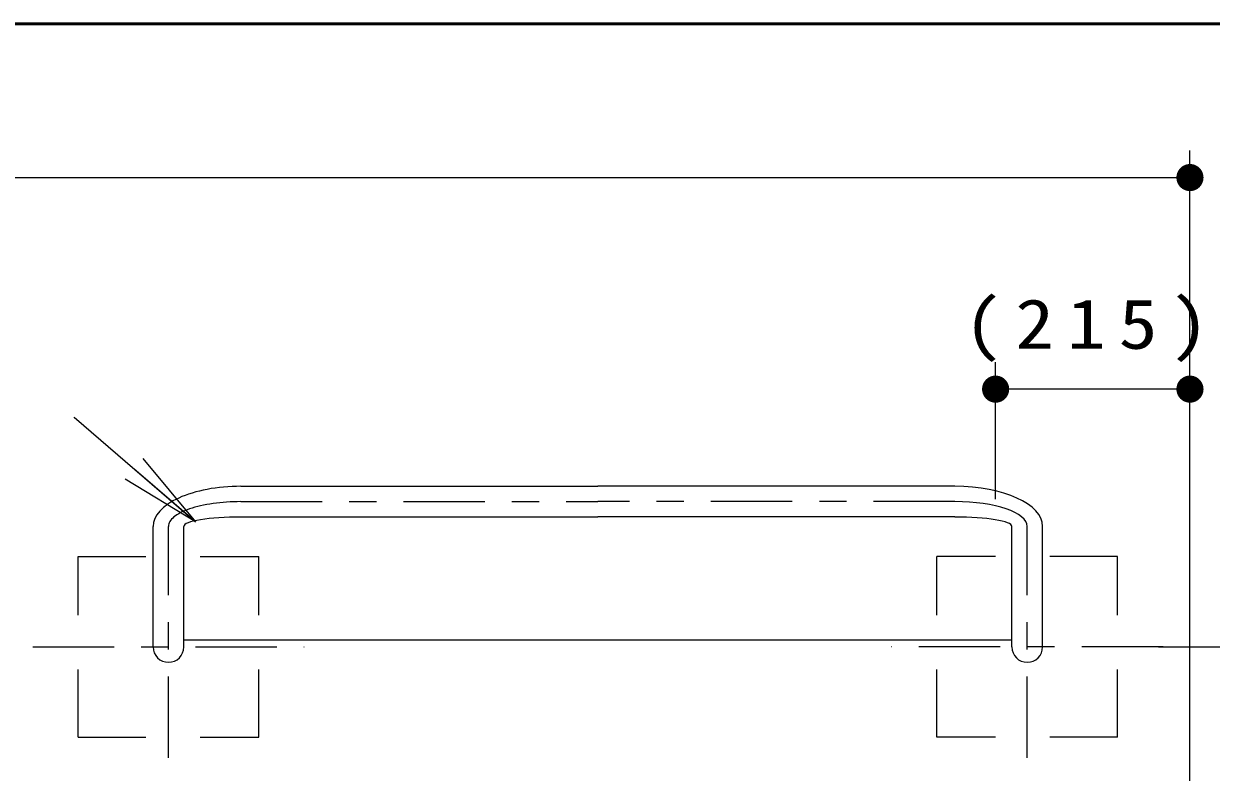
# Model space of a CAD drawing. Units: millimetres on the paper. Extents: x -365 to 0, y -12 to 257.
# Drawn here: x -253.03 to -209.24, y 229.4 to 257 of the extents above; entities that cross this region are included whole.
import ezdxf

# ---------------------------------------------------------------- set-up
doc = ezdxf.new("R2010")
doc.units = ezdxf.units.MM
doc.linetypes.add('USER1', pattern=[4.5, 2.5, -2])
doc.linetypes.add('USER2', pattern=[6, 3, -1, 1, -1])
doc.layers.add('LY_1', color=7, linetype='Continuous', lineweight=13)
doc.layers.add('LY_2', color=7, linetype='Continuous', lineweight=13)
doc.styles.add('ＭＳ ゴシック', font='')
doc.styles.get('ＭＳ ゴシック').set_extended_font_data('MS Gothic')

# ---------------------------------------------------------------- blocks, each defined once
blk = doc.blocks.new('open_arrow')
at = {"color": 0, "linetype": 'Continuous', "lineweight": -2}
blk.add_lwpolyline([(7.5, 1.25), (0, 0), (7.5, -1.25)], dxfattribs=at)
blk = doc.blocks.new('filled_dot')
at = {"color": 0, "linetype": 'Continuous', "lineweight": -2, "const_width": 1.25}
blk.add_lwpolyline([(-0.625, 0, 1), (0.625, 0, 1)], format="xyb", close=True, dxfattribs=at)

msp = doc.modelspace()

# ---------------------------------------------------------------- linework, layer by layer
at = {"layer": 'LY_1'}
for p, q in [((-210.023, 225.01), (-210.023, 252.327)), ((-320.076, 251.327), (-210.023, 251.327)), ((-217.189, 239.463), (-217.189, 244.524)), ((-210.023, 243.524), (-217.189, 243.524)), ((-251.166, 242.488), (-246.688, 238.628)), ((-248.634, 240.966), (-246.688, 238.628)), ((-246.688, 238.628), (-248.961, 240.587)), ((-246.688, 238.628), (-249.287, 240.208)), ((-211.183, 234.017), (-200.259, 234.017))]:
    msp.add_line(p, q, dxfattribs=at)
at = {"layer": 'LY_1', "lineweight": 25}
for p, q in [((-245.023, 239.942), (-231.856, 239.942)), ((-218.689, 239.942), (-231.856, 239.942)), ((-245.023, 238.809), (-231.856, 238.809)), ((-218.689, 238.809), (-231.856, 238.809)), ((-248.256, 234.017), (-248.256, 238.463)), ((-247.123, 234.017), (-247.123, 238.463)), ((-216.59, 234.017), (-216.59, 238.463)), ((-215.456, 234.017), (-215.456, 238.463)), ((-216.59, 234.265), (-247.123, 234.265))]:
    msp.add_line(p, q, dxfattribs=at)
at = {"layer": 'LY_1', "linetype": 'USER2'}
for p, q in [((-245.023, 239.375), (-231.856, 239.375)), ((-218.689, 239.375), (-231.856, 239.375)), ((-247.689, 229.925), (-247.689, 238.463)), ((-216.023, 229.925), (-216.023, 238.463)), ((-252.696, 234.017), (-242.683, 234.017)), ((-211.016, 234.017), (-221.029, 234.017))]:
    msp.add_line(p, q, dxfattribs=at)
at = {"layer": 'LY_1', "linetype": 'USER1'}
for p, q in [((-251.022, 237.35), (-244.356, 237.35)), ((-251.022, 230.684), (-251.022, 237.35)), ((-244.356, 230.684), (-244.356, 237.35)), ((-219.356, 230.684), (-219.356, 237.35)), ((-212.69, 237.35), (-219.356, 237.35)), ((-212.69, 230.684), (-212.69, 237.35)), ((-251.022, 230.684), (-244.356, 230.684)), ((-212.69, 230.684), (-219.356, 230.684))]:
    msp.add_line(p, q, dxfattribs=at)
at = {"layer": 'LY_1', "lineweight": 25}
for centre in [(-247.689, 234.017), (-216.023, 234.017)]:
    msp.add_arc(centre, 0.567, 180, 0, dxfattribs=at)
for centre, major_axis, ratio, start_param, end_param in [((-245.023, 238.463), (3.233, 0), 0.457336, 1.570796, 3.141593), ((-218.689, 238.463), (-3.233, 0), 0.457336, 3.141593, 4.712389), ((-245.023, 238.463), (2.1, 0), 0.16447, 1.570796, 3.141593), ((-218.689, 238.463), (-2.1, 0), 0.16447, 3.141593, 4.712389)]:
    msp.add_ellipse(centre, major_axis=major_axis, ratio=ratio, start_param=start_param, end_param=end_param, dxfattribs=at)
at = {"layer": 'LY_1', "linetype": 'USER2'}
for centre, major_axis, start_param, end_param in [((-245.023, 238.463), (2.667, 0), 1.570796, 3.141593), ((-218.689, 238.463), (-2.667, 0), 3.141593, 4.712389)]:
    msp.add_ellipse(centre, major_axis=major_axis, ratio=0.34202, start_param=start_param, end_param=end_param, dxfattribs=at)
at = {"layer": 'LY_2', "lineweight": 50}
msp.add_line((0, 257), (-365, 257), dxfattribs=at)

# ---------------------------------------------------------------- block references
at = {"layer": 'LY_1'}
for name, p, xscale, yscale, rotation in [('filled_dot', (-210.023, 251.327), 0.4, 0.4, 180), ('filled_dot', (-210.023, 243.524), 0.4, 0.4, 180), ('open_arrow', (-251.166, 242.488), 0.001, 0.001, 319.2)]:
    msp.add_blockref(name, p, dxfattribs=dict(at, xscale=xscale, yscale=yscale, rotation=rotation))
at = {"layer": 'LY_1', "xscale": 0.4, "yscale": 0.4}
msp.add_blockref('filled_dot', (-217.189, 243.524), dxfattribs=at)

# ---------------------------------------------------------------- texts
at = {"layer": 'LY_1', "insert": (-213.606, 244.524), "char_height": 1.833, "attachment_point": 8, "style": 'ＭＳ ゴシック'}
msp.add_mtext('\\T1.33;\\W1.15;(215)', dxfattribs=at)

doc.saveas('drawing.dxf')
